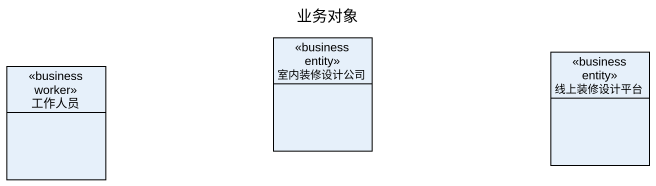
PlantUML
@startuml
title 业务对象
hide circle
hide empty members
class 室内装修设计公司 <<business entity>>
class 线上装修设计平台 <<business entity>>
class 工作人员 <<business worker>>
@enduml
